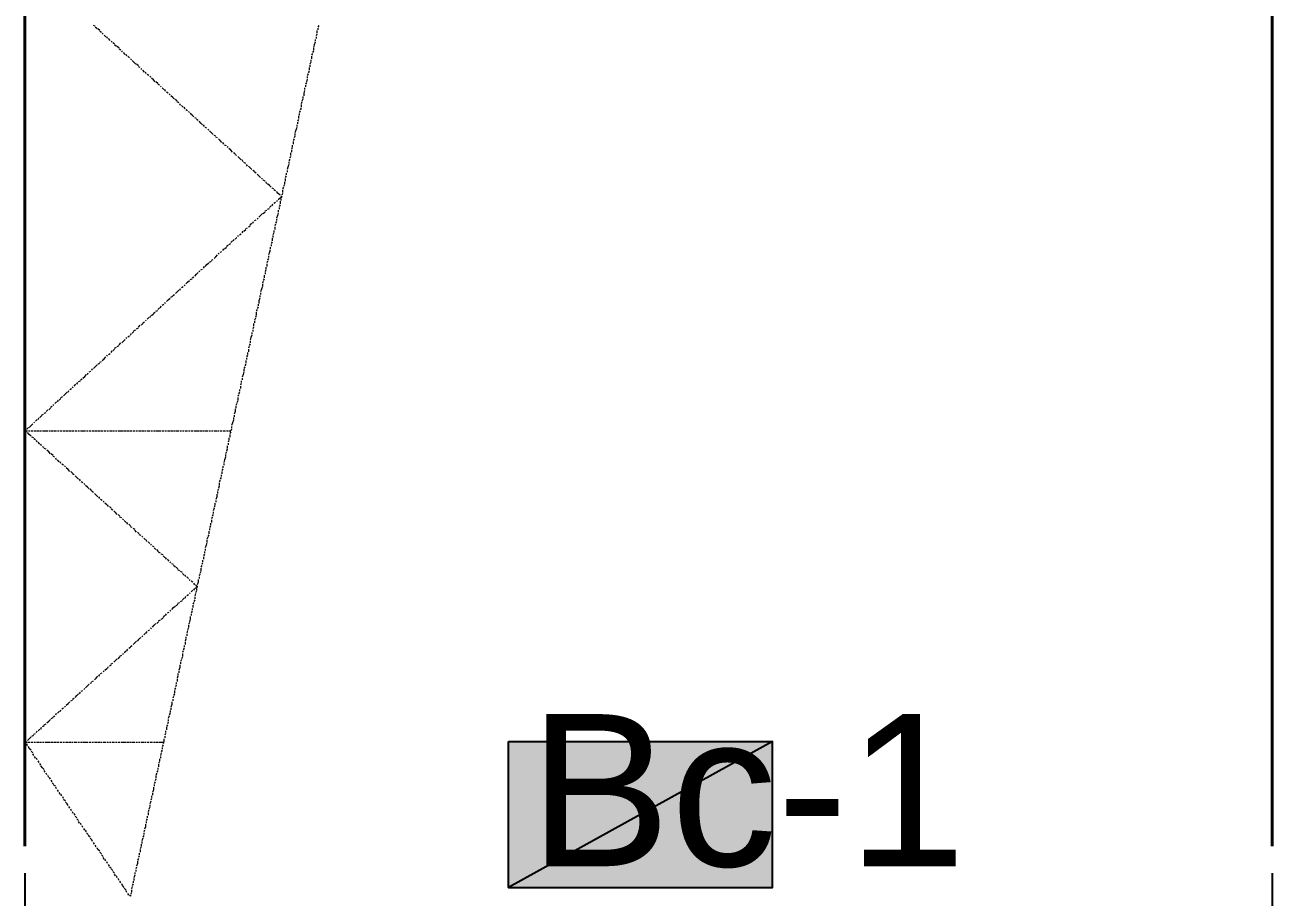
# Model space of a CAD drawing. Extents: x 8 to 21351, y 0 to 420.
# Drawn here: x 15902 to 15932.01, y 173.33 to 194.32 of the extents above; entities that cross this region are included whole.
import ezdxf

# ---------------------------------------------------------------- set-up
doc = ezdxf.new("R2010")
doc.units = 0
doc.styles.add('TEYPDFCAD_TEXT', font='arial.ttf')

msp = doc.modelspace()

# ---------------------------------------------------------------- hatches: boundary and pattern name
at = {"true_color": 0xffffff}
h = msp.add_hatch(color=0, dxfattribs=at)
h.paths.add_polyline_path([(15913.637, 177.08), (15919.987, 177.08), (15913.637, 173.567)])
h.paths.add_polyline_path([(15919.987, 177.08), (15913.637, 173.567), (15919.987, 173.567)])

# ---------------------------------------------------------------- linework, layer by layer
at = {"color": 7, "lineweight": 40}
for p, q in [((15901.995, 262.065), (15901.995, 174.561)), ((15932.01, 217.064), (15932.01, 174.561))]:
    msp.add_line(p, q, dxfattribs=at)
at = {"lineweight": 25}
for p, q in [((15901.995, 197.908), (15901.995, 177.906)), ((15932.01, 197.908), (15932.01, 177.906)), ((15901.995, 176.403), (15901.995, 175.408)), ((15932.01, 176.403), (15932.01, 175.408)), ((15901.995, 173.905), (15901.995, 160.507)), ((15932.01, 173.905), (15932.01, 160.507))]:
    msp.add_line(p, q, dxfattribs=at)
at = {"color": 7, "lineweight": 5}
for p, q in [((15901.995, 194.31), (15901.995, 194.268)), ((15901.995, 194.246), (15901.995, 194.183)), ((15903.689, 194.289), (15903.646, 194.31)), ((15903.731, 194.225), (15903.689, 194.268)), ((15903.795, 194.183), (15903.752, 194.225)), ((15909.065, 194.31), (15909.044, 194.268)), ((15909.044, 194.246), (15909.044, 194.204)), ((15901.995, 194.183), (15901.995, 194.119)), ((15901.995, 194.098), (15901.995, 194.056)), ((15901.995, 194.035), (15901.995, 193.993)), ((15901.995, 193.971), (15901.995, 193.908)), ((15903.837, 194.141), (15903.795, 194.162)), ((15903.879, 194.098), (15903.858, 194.119)), ((15903.943, 194.035), (15903.9, 194.077)), ((15903.985, 193.993), (15903.964, 194.035)), ((15904.049, 193.95), (15904.006, 193.993)), ((15904.091, 193.908), (15904.07, 193.929)), ((15908.98, 193.908), (15908.959, 193.844)), ((15908.98, 193.971), (15908.98, 193.929)), ((15909.023, 194.098), (15909.002, 194.056)), ((15909.002, 194.035), (15909.002, 193.993)), ((15909.023, 194.183), (15909.023, 194.119)), ((15901.995, 193.887), (15901.995, 193.844)), ((15901.995, 193.823), (15901.995, 193.781)), ((15901.995, 193.76), (15901.995, 193.696)), ((15901.995, 193.675), (15901.995, 193.633)), ((15901.995, 193.611), (15901.995, 193.569)), ((15904.154, 193.865), (15904.112, 193.887)), ((15904.197, 193.802), (15904.154, 193.844)), ((15904.26, 193.76), (15904.218, 193.802)), ((15904.303, 193.717), (15904.26, 193.738)), ((15904.345, 193.675), (15904.324, 193.696)), ((15904.408, 193.611), (15904.366, 193.654)), ((15904.451, 193.569), (15904.43, 193.611)), ((15908.917, 193.633), (15908.896, 193.59)), ((15908.938, 193.696), (15908.917, 193.654)), ((15908.959, 193.844), (15908.938, 193.781)), ((15908.938, 193.76), (15908.938, 193.717)), ((15901.995, 193.548), (15901.995, 193.484)), ((15901.995, 193.463), (15901.995, 193.421)), ((15901.995, 193.4), (15901.995, 193.357)), ((15901.995, 193.336), (15901.995, 193.273)), ((15904.514, 193.527), (15904.472, 193.569)), ((15904.557, 193.484), (15904.535, 193.506)), ((15904.62, 193.421), (15904.578, 193.463)), ((15904.662, 193.379), (15904.62, 193.421)), ((15904.726, 193.336), (15904.684, 193.379)), ((15904.768, 193.294), (15904.726, 193.315)), ((15908.832, 193.294), (15908.832, 193.231)), ((15908.875, 193.421), (15908.853, 193.379)), ((15908.853, 193.357), (15908.853, 193.315)), ((15908.875, 193.484), (15908.875, 193.442)), ((15908.896, 193.569), (15908.896, 193.506)), ((15901.995, 193.273), (15901.995, 193.209)), ((15901.995, 193.188), (15901.995, 193.146)), ((15901.995, 193.125), (15901.995, 193.082)), ((15901.995, 193.061), (15901.995, 192.998)), ((15904.811, 193.252), (15904.789, 193.273)), ((15904.874, 193.188), (15904.832, 193.231)), ((15904.916, 193.146), (15904.895, 193.188)), ((15904.98, 193.103), (15904.938, 193.125)), ((15905.022, 193.061), (15905.001, 193.082)), ((15905.086, 192.998), (15905.043, 193.04)), ((15905.128, 192.955), (15905.086, 192.998)), ((15908.79, 193.019), (15908.769, 192.955)), ((15908.811, 193.146), (15908.79, 193.103)), ((15908.79, 193.082), (15908.79, 193.04)), ((15908.832, 193.209), (15908.811, 193.167)), ((15901.995, 192.976), (15901.995, 192.934)), ((15901.995, 192.913), (15901.995, 192.871)), ((15901.995, 192.85), (15901.995, 192.786)), ((15901.995, 192.765), (15901.995, 192.722)), ((15901.995, 192.701), (15901.995, 192.659)), ((15905.192, 192.913), (15905.149, 192.955)), ((15905.234, 192.871), (15905.192, 192.892)), ((15905.276, 192.828), (15905.255, 192.85)), ((15905.34, 192.765), (15905.297, 192.807)), ((15905.382, 192.722), (15905.361, 192.765)), ((15905.446, 192.68), (15905.403, 192.701)), ((15908.726, 192.744), (15908.705, 192.68)), ((15908.726, 192.807), (15908.726, 192.765)), ((15908.769, 192.934), (15908.748, 192.892)), ((15908.748, 192.871), (15908.748, 192.828)), ((15901.995, 192.638), (15901.995, 192.574)), ((15901.995, 192.553), (15901.995, 192.511)), ((15901.995, 192.49), (15901.995, 192.447)), ((15901.995, 192.426), (15901.995, 192.363)), ((15905.488, 192.638), (15905.467, 192.659)), ((15905.551, 192.574), (15905.509, 192.617)), ((15905.594, 192.532), (15905.551, 192.574)), ((15905.657, 192.49), (15905.615, 192.532)), ((15905.7, 192.447), (15905.657, 192.468)), ((15905.742, 192.384), (15905.721, 192.426)), ((15908.663, 192.468), (15908.642, 192.426)), ((15908.642, 192.405), (15908.642, 192.341)), ((15908.684, 192.532), (15908.663, 192.49)), ((15908.684, 192.595), (15908.684, 192.553)), ((15908.705, 192.68), (15908.705, 192.617)), ((15901.995, 192.363), (15901.995, 192.299)), ((15901.995, 192.278), (15901.995, 192.236)), ((15901.995, 192.214), (15901.995, 192.172)), ((15901.995, 192.151), (15901.995, 192.088)), ((15905.805, 192.341), (15905.763, 192.384)), ((15905.848, 192.299), (15905.827, 192.341)), ((15905.911, 192.257), (15905.869, 192.278)), ((15905.954, 192.214), (15905.932, 192.236)), ((15906.017, 192.151), (15905.975, 192.193)), ((15906.059, 192.109), (15906.017, 192.151)), ((15908.578, 192.13), (15908.578, 192.066)), ((15908.621, 192.257), (15908.599, 192.214)), ((15908.599, 192.193), (15908.599, 192.151)), ((15908.642, 192.32), (15908.621, 192.278)), ((15901.995, 192.066), (15901.995, 192.024)), ((15901.995, 192.003), (15901.995, 191.96)), ((15901.995, 191.939), (15901.995, 191.876)), ((15901.995, 191.855), (15901.995, 191.812)), ((15906.123, 192.066), (15906.081, 192.088)), ((15906.165, 192.024), (15906.123, 192.045)), ((15906.229, 191.96), (15906.186, 192.003)), ((15906.271, 191.918), (15906.229, 191.96)), ((15906.313, 191.876), (15906.292, 191.918)), ((15906.377, 191.833), (15906.335, 191.855)), ((15906.419, 191.791), (15906.398, 191.812)), ((15908.536, 191.855), (15908.515, 191.791)), ((15908.536, 191.918), (15908.536, 191.876)), ((15908.578, 192.045), (15908.557, 192.003)), ((15908.557, 191.982), (15908.557, 191.939)), ((15901.995, 191.791), (15901.995, 191.749)), ((15901.995, 191.728), (15901.995, 191.664)), ((15901.995, 191.643), (15901.995, 191.601)), ((15901.995, 191.579), (15901.995, 191.537)), ((15901.995, 191.516), (15901.995, 191.452)), ((15906.483, 191.728), (15906.44, 191.77)), ((15906.525, 191.685), (15906.483, 191.728)), ((15906.589, 191.643), (15906.546, 191.664)), ((15906.631, 191.601), (15906.589, 191.622)), ((15906.694, 191.537), (15906.652, 191.579)), ((15906.737, 191.495), (15906.694, 191.537)), ((15906.779, 191.452), (15906.758, 191.495)), ((15908.472, 191.579), (15908.451, 191.537)), ((15908.451, 191.516), (15908.451, 191.452)), ((15908.494, 191.643), (15908.472, 191.601)), ((15908.515, 191.791), (15908.494, 191.728)), ((15908.494, 191.707), (15908.494, 191.664)), ((15901.995, 191.452), (15901.995, 191.389)), ((15901.995, 191.368), (15901.995, 191.326)), ((15901.995, 191.304), (15901.995, 191.262)), ((15901.995, 191.241), (15901.995, 191.177)), ((15906.843, 191.41), (15906.8, 191.431)), ((15906.885, 191.368), (15906.864, 191.389)), ((15906.948, 191.304), (15906.906, 191.347)), ((15906.991, 191.262), (15906.948, 191.304)), ((15907.054, 191.22), (15907.012, 191.241)), ((15907.097, 191.177), (15907.054, 191.198)), ((15908.388, 191.241), (15908.388, 191.177)), ((15908.43, 191.368), (15908.409, 191.326)), ((15908.409, 191.304), (15908.409, 191.262)), ((15908.43, 191.431), (15908.43, 191.389)), ((15901.995, 191.156), (15901.995, 191.114)), ((15901.995, 191.093), (15901.995, 191.05)), ((15901.995, 191.029), (15901.995, 190.966)), ((15901.995, 190.945), (15901.995, 190.902)), ((15907.16, 191.114), (15907.118, 191.156)), ((15907.202, 191.071), (15907.16, 191.114)), ((15907.245, 191.029), (15907.224, 191.071)), ((15907.308, 190.987), (15907.266, 191.008)), ((15907.351, 190.923), (15907.329, 190.966)), ((15907.414, 190.881), (15907.372, 190.923)), ((15908.324, 190.902), (15908.303, 190.839)), ((15908.345, 190.966), (15908.324, 190.902)), ((15908.367, 191.093), (15908.345, 191.05)), ((15908.345, 191.029), (15908.345, 190.987)), ((15908.388, 191.156), (15908.367, 191.114)), ((15901.995, 190.881), (15901.995, 190.839)), ((15901.995, 190.817), (15901.995, 190.754)), ((15901.995, 190.733), (15901.995, 190.69)), ((15901.995, 190.669), (15901.995, 190.627)), ((15901.995, 190.606), (15901.995, 190.542)), ((15907.456, 190.839), (15907.414, 190.881)), ((15907.52, 190.796), (15907.478, 190.817)), ((15907.562, 190.754), (15907.52, 190.775)), ((15907.626, 190.69), (15907.583, 190.733)), ((15907.668, 190.648), (15907.626, 190.69)), ((15907.71, 190.606), (15907.689, 190.627)), ((15908.282, 190.69), (15908.261, 190.648)), ((15908.261, 190.627), (15908.261, 190.564)), ((15908.282, 190.754), (15908.282, 190.712)), ((15908.303, 190.817), (15908.303, 190.775)), ((15901.995, 190.542), (15901.995, 190.479)), ((15901.995, 190.458), (15901.995, 190.415)), ((15901.995, 190.394), (15901.995, 190.352)), ((15901.995, 190.331), (15901.995, 190.267)), ((15907.774, 190.564), (15907.732, 190.585)), ((15907.816, 190.5), (15907.795, 190.542)), ((15907.88, 190.458), (15907.837, 190.5)), ((15907.922, 190.415), (15907.88, 190.458)), ((15907.986, 190.373), (15907.943, 190.394)), ((15908.028, 190.331), (15907.986, 190.352)), ((15908.091, 190.267), (15908.049, 190.31)), ((15908.218, 190.415), (15908.197, 190.373)), ((15908.197, 190.352), (15908.197, 190.288)), ((15908.24, 190.479), (15908.218, 190.436)), ((15908.24, 190.542), (15908.24, 190.5)), ((15901.995, 190.246), (15901.995, 190.204)), ((15901.995, 190.183), (15901.995, 190.14)), ((15901.995, 190.119), (15901.995, 190.055)), ((15901.995, 190.034), (15901.995, 189.992)), ((15907.943, 189.971), (15907.964, 190.013)), ((15907.986, 190.034), (15908.028, 190.055)), ((15908.049, 190.077), (15908.07, 190.098)), ((15908.134, 190.225), (15908.091, 190.267)), ((15908.091, 190.119), (15908.134, 190.161)), ((15908.134, 189.992), (15908.113, 189.95)), ((15908.134, 190.161), (15908.176, 190.183)), ((15908.134, 190.077), (15908.134, 190.013)), ((15908.176, 190.204), (15908.155, 190.161)), ((15908.176, 190.183), (15908.155, 190.204)), ((15908.155, 190.14), (15908.155, 190.098)), ((15908.197, 190.267), (15908.176, 190.225)), ((15901.995, 189.971), (15901.995, 189.929)), ((15901.995, 189.907), (15901.995, 189.844)), ((15901.995, 189.823), (15901.995, 189.78)), ((15901.995, 189.759), (15901.995, 189.717)), ((15901.995, 189.696), (15901.995, 189.632)), ((15907.626, 189.696), (15907.668, 189.738)), ((15907.668, 189.738), (15907.71, 189.78)), ((15907.732, 189.78), (15907.774, 189.823)), ((15907.774, 189.844), (15907.816, 189.865)), ((15907.837, 189.886), (15907.88, 189.907)), ((15907.88, 189.929), (15907.922, 189.971)), ((15908.07, 189.738), (15908.049, 189.674)), ((15908.091, 189.802), (15908.07, 189.738)), ((15908.091, 189.865), (15908.091, 189.823)), ((15908.113, 189.929), (15908.113, 189.886)), ((15901.995, 189.632), (15901.995, 189.569)), ((15901.995, 189.548), (15901.995, 189.505)), ((15901.995, 189.484), (15901.995, 189.442)), ((15901.995, 189.421), (15901.995, 189.357)), ((15907.266, 189.357), (15907.308, 189.399)), ((15907.308, 189.421), (15907.351, 189.442)), ((15907.372, 189.463), (15907.414, 189.484)), ((15907.414, 189.505), (15907.456, 189.548)), ((15907.478, 189.548), (15907.499, 189.59)), ((15907.52, 189.611), (15907.562, 189.632)), ((15907.583, 189.653), (15907.605, 189.674)), ((15908.028, 189.526), (15908.007, 189.484)), ((15908.007, 189.463), (15908.007, 189.399)), ((15908.049, 189.59), (15908.028, 189.548)), ((15908.049, 189.653), (15908.049, 189.611)), ((15901.995, 189.336), (15901.995, 189.293)), ((15901.995, 189.272), (15901.995, 189.23)), ((15901.995, 189.209), (15901.995, 189.145)), ((15901.995, 189.124), (15901.995, 189.082)), ((15906.948, 189.082), (15906.991, 189.124)), ((15907.012, 189.124), (15907.033, 189.167)), ((15907.054, 189.167), (15907.097, 189.209)), ((15907.118, 189.23), (15907.139, 189.251)), ((15907.16, 189.272), (15907.202, 189.293)), ((15907.224, 189.315), (15907.245, 189.357)), ((15907.943, 189.103), (15907.922, 189.061)), ((15907.943, 189.188), (15907.943, 189.124)), ((15907.986, 189.315), (15907.964, 189.272)), ((15907.964, 189.251), (15907.964, 189.209)), ((15907.986, 189.378), (15907.986, 189.336)), ((15901.995, 189.061), (15901.995, 189.018)), ((15901.995, 188.997), (15901.995, 188.934)), ((15901.995, 188.912), (15901.995, 188.87)), ((15901.995, 188.849), (15901.995, 188.807)), ((15906.652, 188.807), (15906.673, 188.828)), ((15906.694, 188.849), (15906.737, 188.87)), ((15906.758, 188.891), (15906.779, 188.934)), ((15906.8, 188.934), (15906.843, 188.976)), ((15906.843, 188.997), (15906.885, 189.018)), ((15906.906, 189.04), (15906.948, 189.061)), ((15907.88, 188.849), (15907.859, 188.786)), ((15907.901, 188.912), (15907.88, 188.849)), ((15907.901, 188.976), (15907.901, 188.934)), ((15907.922, 189.04), (15907.922, 188.997)), ((15901.995, 188.786), (15901.995, 188.722)), ((15901.995, 188.722), (15901.995, 188.659)), ((15901.995, 188.637), (15901.995, 188.595)), ((15901.995, 188.574), (15901.995, 188.531)), ((15901.995, 188.51), (15901.995, 188.447)), ((15906.292, 188.468), (15906.313, 188.51)), ((15906.335, 188.51), (15906.377, 188.553)), ((15906.377, 188.553), (15906.419, 188.595)), ((15906.44, 188.616), (15906.483, 188.637)), ((15906.483, 188.659), (15906.525, 188.68)), ((15906.546, 188.701), (15906.589, 188.743)), ((15906.589, 188.743), (15906.631, 188.786)), ((15907.837, 188.637), (15907.816, 188.595)), ((15907.816, 188.574), (15907.816, 188.51)), ((15907.859, 188.701), (15907.837, 188.659)), ((15907.859, 188.764), (15907.859, 188.722)), ((15901.995, 188.426), (15901.995, 188.383)), ((15901.995, 188.362), (15901.995, 188.32)), ((15901.995, 188.299), (15901.995, 188.235)), ((15901.995, 188.214), (15901.995, 188.172)), ((15905.975, 188.193), (15906.017, 188.214)), ((15906.017, 188.235), (15906.059, 188.256)), ((15906.081, 188.277), (15906.123, 188.32)), ((15906.123, 188.32), (15906.165, 188.362)), ((15906.186, 188.383), (15906.208, 188.405)), ((15906.229, 188.426), (15906.271, 188.447)), ((15907.753, 188.214), (15907.732, 188.172)), ((15907.753, 188.299), (15907.753, 188.235)), ((15907.795, 188.426), (15907.774, 188.383)), ((15907.774, 188.362), (15907.774, 188.32)), ((15907.795, 188.489), (15907.795, 188.447)), ((15901.995, 188.15), (15901.995, 188.108)), ((15901.995, 188.087), (15901.995, 188.024)), ((15901.995, 188.002), (15901.995, 187.96)), ((15901.995, 187.939), (15901.995, 187.897)), ((15905.615, 187.854), (15905.657, 187.897)), ((15905.657, 187.897), (15905.7, 187.939)), ((15905.721, 187.939), (15905.742, 187.981)), ((15905.763, 188.002), (15905.805, 188.024)), ((15905.827, 188.045), (15905.848, 188.066)), ((15905.869, 188.087), (15905.911, 188.129)), ((15905.911, 188.129), (15905.954, 188.172)), ((15907.689, 187.96), (15907.668, 187.897)), ((15907.71, 188.024), (15907.689, 187.96)), ((15907.732, 188.15), (15907.71, 188.108)), ((15907.71, 188.087), (15907.71, 188.045)), ((15901.995, 187.875), (15901.995, 187.812)), ((15901.995, 187.812), (15901.995, 187.748)), ((15901.995, 187.727), (15901.995, 187.685)), ((15901.995, 187.664), (15901.995, 187.621)), ((15901.995, 187.6), (15901.995, 187.537)), ((15905.297, 187.579), (15905.34, 187.6)), ((15905.361, 187.621), (15905.382, 187.643)), ((15905.403, 187.664), (15905.446, 187.706)), ((15905.446, 187.706), (15905.488, 187.748)), ((15905.509, 187.769), (15905.551, 187.791)), ((15905.551, 187.812), (15905.594, 187.833)), ((15907.605, 187.6), (15907.605, 187.558)), ((15907.647, 187.748), (15907.626, 187.685)), ((15907.626, 187.685), (15907.626, 187.621)), ((15907.647, 187.812), (15907.647, 187.769)), ((15907.668, 187.875), (15907.668, 187.833)), ((15901.995, 187.516), (15901.995, 187.473)), ((15901.995, 187.452), (15901.995, 187.41)), ((15901.995, 187.388), (15901.995, 187.325)), ((15901.995, 187.304), (15901.995, 187.262)), ((15905.001, 187.283), (15905.022, 187.325)), ((15905.043, 187.325), (15905.086, 187.367)), ((15905.086, 187.388), (15905.128, 187.41)), ((15905.149, 187.431), (15905.192, 187.452)), ((15905.192, 187.473), (15905.234, 187.516)), ((15905.255, 187.516), (15905.276, 187.558)), ((15907.562, 187.325), (15907.541, 187.283)), ((15907.583, 187.473), (15907.562, 187.431)), ((15907.562, 187.41), (15907.562, 187.346)), ((15907.605, 187.537), (15907.583, 187.494)), ((15901.995, 187.24), (15901.995, 187.198)), ((15901.995, 187.177), (15901.995, 187.113)), ((15901.995, 187.092), (15901.995, 187.05)), ((15901.995, 187.029), (15901.995, 186.986)), ((15904.684, 187.007), (15904.726, 187.029)), ((15904.726, 187.05), (15904.768, 187.092)), ((15904.789, 187.092), (15904.832, 187.135)), ((15904.832, 187.156), (15904.874, 187.177)), ((15904.895, 187.198), (15904.916, 187.219)), ((15904.938, 187.24), (15904.98, 187.283)), ((15907.499, 187.05), (15907.478, 187.007)), ((15907.499, 187.135), (15907.499, 187.071)), ((15907.541, 187.262), (15907.52, 187.219)), ((15907.52, 187.198), (15907.52, 187.156)), ((15901.995, 186.965), (15901.995, 186.902)), ((15901.995, 186.902), (15901.995, 186.838)), ((15901.995, 186.817), (15901.995, 186.775)), ((15901.995, 186.754), (15901.995, 186.711)), ((15901.995, 186.69), (15901.995, 186.626)), ((15904.324, 186.669), (15904.366, 186.711)), ((15904.366, 186.711), (15904.408, 186.754)), ((15904.43, 186.775), (15904.451, 186.796)), ((15904.472, 186.817), (15904.514, 186.838)), ((15904.535, 186.859), (15904.557, 186.902)), ((15904.578, 186.902), (15904.62, 186.944)), ((15904.62, 186.965), (15904.662, 186.986)), ((15907.435, 186.796), (15907.414, 186.732)), ((15907.414, 186.711), (15907.414, 186.669)), ((15907.456, 186.859), (15907.435, 186.796)), ((15907.456, 186.923), (15907.456, 186.881)), ((15907.478, 186.986), (15907.478, 186.944)), ((15901.995, 186.605), (15901.995, 186.563)), ((15901.995, 186.542), (15901.995, 186.5)), ((15901.995, 186.478), (15901.995, 186.415)), ((15901.995, 186.394), (15901.995, 186.351)), ((15904.006, 186.394), (15904.049, 186.415)), ((15904.07, 186.436), (15904.091, 186.478)), ((15904.112, 186.478), (15904.154, 186.521)), ((15904.154, 186.542), (15904.197, 186.563)), ((15904.218, 186.584), (15904.26, 186.605)), ((15904.26, 186.626), (15904.303, 186.669)), ((15907.351, 186.436), (15907.351, 186.394)), ((15907.393, 186.584), (15907.372, 186.542)), ((15907.372, 186.521), (15907.372, 186.457)), ((15907.414, 186.648), (15907.393, 186.605)), ((15901.995, 186.33), (15901.995, 186.288)), ((15901.995, 186.267), (15901.995, 186.203)), ((15901.995, 186.182), (15901.995, 186.14)), ((15901.995, 186.119), (15901.995, 186.076)), ((15903.646, 186.055), (15903.689, 186.097)), ((15903.689, 186.097), (15903.731, 186.14)), ((15903.752, 186.161), (15903.795, 186.182)), ((15903.795, 186.203), (15903.837, 186.224)), ((15903.858, 186.245), (15903.9, 186.288)), ((15903.9, 186.288), (15903.943, 186.33)), ((15903.964, 186.351), (15903.985, 186.373)), ((15907.287, 186.097), (15907.266, 186.055)), ((15907.308, 186.161), (15907.287, 186.119)), ((15907.308, 186.245), (15907.308, 186.182)), ((15907.351, 186.373), (15907.329, 186.33)), ((15907.329, 186.309), (15907.329, 186.267)), ((15901.995, 186.055), (15901.995, 185.992)), ((15901.995, 185.992), (15901.995, 185.928)), ((15901.995, 185.907), (15901.995, 185.864)), ((15901.995, 185.843), (15901.995, 185.801)), ((15903.329, 185.78), (15903.371, 185.801)), ((15903.392, 185.822), (15903.435, 185.864)), ((15903.435, 185.864), (15903.477, 185.907)), ((15903.498, 185.907), (15903.519, 185.949)), ((15903.541, 185.97), (15903.583, 185.992)), ((15903.604, 186.013), (15903.625, 186.055)), ((15907.245, 185.907), (15907.224, 185.843)), ((15907.224, 185.822), (15907.224, 185.78)), ((15907.266, 185.97), (15907.245, 185.907)), ((15907.266, 186.034), (15907.266, 185.992)), ((15901.995, 185.78), (15901.995, 185.716)), ((15901.995, 185.695), (15901.995, 185.653)), ((15901.995, 185.632), (15901.995, 185.589)), ((15901.995, 185.568), (15901.995, 185.505)), ((15903.033, 185.483), (15903.054, 185.526)), ((15903.075, 185.547), (15903.117, 185.568)), ((15903.138, 185.589), (15903.16, 185.611)), ((15903.181, 185.632), (15903.223, 185.674)), ((15903.244, 185.674), (15903.265, 185.716)), ((15903.287, 185.738), (15903.329, 185.759)), ((15907.16, 185.547), (15907.16, 185.505)), ((15907.202, 185.695), (15907.181, 185.653)), ((15907.181, 185.632), (15907.181, 185.568)), ((15907.202, 185.759), (15907.202, 185.716)), ((15901.995, 185.483), (15901.995, 185.441)), ((15901.995, 185.42), (15901.995, 185.378)), ((15901.995, 185.357), (15901.995, 185.293)), ((15901.995, 185.272), (15901.995, 185.23)), ((15901.995, 185.208), (15901.995, 185.166)), ((15902.715, 185.208), (15902.757, 185.251)), ((15902.779, 185.251), (15902.8, 185.293)), ((15902.821, 185.293), (15902.863, 185.335)), ((15902.863, 185.357), (15902.906, 185.378)), ((15902.927, 185.399), (15902.969, 185.441)), ((15902.969, 185.441), (15903.011, 185.483)), ((15907.097, 185.208), (15907.075, 185.166)), ((15907.118, 185.272), (15907.097, 185.23)), ((15907.139, 185.42), (15907.118, 185.378)), ((15907.118, 185.357), (15907.118, 185.293)), ((15907.16, 185.483), (15907.139, 185.441)), ((15901.995, 185.145), (15901.995, 185.081)), ((15901.995, 185.081), (15901.995, 185.018)), ((15901.995, 184.997), (15901.995, 184.954)), ((15901.995, 184.933), (15901.995, 184.891)), ((15902.355, 184.87), (15902.398, 184.912)), ((15902.398, 184.933), (15902.44, 184.954)), ((15902.461, 184.976), (15902.503, 184.997)), ((15902.503, 185.018), (15902.546, 185.06)), ((15902.567, 185.06), (15902.609, 185.102)), ((15902.609, 185.124), (15902.652, 185.145)), ((15902.673, 185.166), (15902.694, 185.187)), ((15907.054, 185.018), (15907.033, 184.954)), ((15907.033, 184.933), (15907.033, 184.891)), ((15907.054, 185.081), (15907.054, 185.018)), ((15907.075, 185.145), (15907.075, 185.102)), ((15901.995, 184.87), (15901.995, 184.806)), ((15901.995, 184.785), (15901.995, 184.743)), ((15901.995, 184.721), (15901.995, 184.679)), ((15901.995, 184.658), (15901.995, 184.595)), ((15902.038, 184.595), (15902.08, 184.637)), ((15902.101, 184.637), (15902.144, 184.679)), ((15902.144, 184.679), (15902.186, 184.721)), ((15902.207, 184.743), (15902.228, 184.764)), ((15902.249, 184.785), (15902.292, 184.827)), ((15902.313, 184.827), (15902.334, 184.87)), ((15906.97, 184.595), (15906.948, 184.552)), ((15906.991, 184.743), (15906.97, 184.679)), ((15906.97, 184.658), (15906.97, 184.616)), ((15907.012, 184.806), (15906.991, 184.743)), ((15907.012, 184.87), (15907.012, 184.827)), ((15901.995, 184.552), (15902.038, 184.573)), ((15901.995, 184.573), (15901.995, 184.531)), ((15901.995, 184.552), (15902.059, 184.552)), ((15902.038, 184.531), (15901.995, 184.552)), ((15901.995, 184.51), (15901.995, 184.468)), ((15901.995, 184.446), (15901.995, 184.383)), ((15901.995, 184.362), (15901.995, 184.319)), ((15901.995, 184.298), (15901.995, 184.256)), ((15902.101, 184.468), (15902.059, 184.51)), ((15902.08, 184.552), (15902.122, 184.552)), ((15902.144, 184.425), (15902.101, 184.468)), ((15902.144, 184.552), (15902.186, 184.552)), ((15902.207, 184.383), (15902.165, 184.404)), ((15902.207, 184.552), (15902.271, 184.552)), ((15902.249, 184.34), (15902.207, 184.362)), ((15902.292, 184.277), (15902.271, 184.319)), ((15902.292, 184.552), (15902.334, 184.552)), ((15902.355, 184.552), (15902.398, 184.552)), ((15902.419, 184.552), (15902.482, 184.552)), ((15902.482, 184.552), (15902.546, 184.552)), ((15902.567, 184.552), (15902.609, 184.552)), ((15902.63, 184.552), (15902.673, 184.552)), ((15902.694, 184.552), (15902.757, 184.552)), ((15902.779, 184.552), (15902.821, 184.552)), ((15902.842, 184.552), (15902.884, 184.552)), ((15902.906, 184.552), (15902.969, 184.552)), ((15902.99, 184.552), (15903.033, 184.552)), ((15903.054, 184.552), (15903.096, 184.552)), ((15903.117, 184.552), (15903.181, 184.552)), ((15903.202, 184.552), (15903.244, 184.552)), ((15903.265, 184.552), (15903.308, 184.552)), ((15903.329, 184.552), (15903.392, 184.552)), ((15903.392, 184.552), (15903.456, 184.552)), ((15903.477, 184.552), (15903.519, 184.552)), ((15903.541, 184.552), (15903.583, 184.552)), ((15903.604, 184.552), (15903.668, 184.552)), ((15903.689, 184.552), (15903.731, 184.552)), ((15903.752, 184.552), (15903.795, 184.552)), ((15903.816, 184.552), (15903.879, 184.552)), ((15903.9, 184.552), (15903.943, 184.552)), ((15903.964, 184.552), (15904.006, 184.552)), ((15904.027, 184.552), (15904.091, 184.552)), ((15904.112, 184.552), (15904.154, 184.552)), ((15904.176, 184.552), (15904.218, 184.552)), ((15904.239, 184.552), (15904.303, 184.552)), ((15904.303, 184.552), (15904.366, 184.552)), ((15904.387, 184.552), (15904.43, 184.552)), ((15904.451, 184.552), (15904.493, 184.552)), ((15904.514, 184.552), (15904.578, 184.552)), ((15904.599, 184.552), (15904.641, 184.552)), ((15904.662, 184.552), (15904.705, 184.552)), ((15904.726, 184.552), (15904.789, 184.552)), ((15904.811, 184.552), (15904.853, 184.552)), ((15904.874, 184.552), (15904.916, 184.552)), ((15904.938, 184.552), (15905.001, 184.552)), ((15905.022, 184.552), (15905.065, 184.552)), ((15905.086, 184.552), (15905.128, 184.552)), ((15905.149, 184.552), (15905.213, 184.552)), ((15905.213, 184.552), (15905.276, 184.552)), ((15905.297, 184.552), (15905.34, 184.552)), ((15905.361, 184.552), (15905.403, 184.552)), ((15905.424, 184.552), (15905.488, 184.552)), ((15905.509, 184.552), (15905.551, 184.552)), ((15905.573, 184.552), (15905.615, 184.552)), ((15905.636, 184.552), (15905.7, 184.552)), ((15905.721, 184.552), (15905.763, 184.552)), ((15905.784, 184.552), (15905.827, 184.552)), ((15905.848, 184.552), (15905.911, 184.552)), ((15905.932, 184.552), (15905.975, 184.552)), ((15905.996, 184.552), (15906.038, 184.552)), ((15906.059, 184.552), (15906.123, 184.552)), ((15906.123, 184.552), (15906.186, 184.552)), ((15906.208, 184.552), (15906.25, 184.552)), ((15906.271, 184.552), (15906.313, 184.552)), ((15906.335, 184.552), (15906.398, 184.552)), ((15906.419, 184.552), (15906.462, 184.552)), ((15906.483, 184.552), (15906.525, 184.552)), ((15906.546, 184.552), (15906.61, 184.552)), ((15906.631, 184.552), (15906.673, 184.552)), ((15906.694, 184.552), (15906.737, 184.552)), ((15906.758, 184.552), (15906.821, 184.552)), ((15906.843, 184.552), (15906.885, 184.552)), ((15906.906, 184.319), (15906.885, 184.277)), ((15906.906, 184.552), (15906.948, 184.552)), ((15906.906, 184.383), (15906.906, 184.34)), ((15906.948, 184.531), (15906.927, 184.489)), ((15906.927, 184.468), (15906.927, 184.404)), ((15901.995, 184.235), (15901.995, 184.171)), ((15901.995, 184.171), (15901.995, 184.108)), ((15901.995, 184.087), (15901.995, 184.044)), ((15901.995, 184.023), (15901.995, 183.981)), ((15902.355, 184.235), (15902.313, 184.277)), ((15902.398, 184.192), (15902.376, 184.235)), ((15902.461, 184.15), (15902.419, 184.171)), ((15902.503, 184.108), (15902.461, 184.129)), ((15902.567, 184.044), (15902.525, 184.087)), ((15902.609, 184.002), (15902.567, 184.044)), ((15902.673, 183.959), (15902.63, 184.002)), ((15906.843, 184.044), (15906.821, 184.002)), ((15906.864, 184.108), (15906.843, 184.065)), ((15906.864, 184.192), (15906.864, 184.129)), ((15906.885, 184.256), (15906.885, 184.214)), ((15901.995, 183.959), (15901.995, 183.896)), ((15901.995, 183.875), (15901.995, 183.833)), ((15901.995, 183.811), (15901.995, 183.769)), ((15901.995, 183.748), (15901.995, 183.684)), ((15902.715, 183.917), (15902.673, 183.938)), ((15902.757, 183.854), (15902.736, 183.896)), ((15902.821, 183.811), (15902.779, 183.854)), ((15902.863, 183.769), (15902.842, 183.811)), ((15902.927, 183.727), (15902.884, 183.748)), ((15902.969, 183.684), (15902.948, 183.706)), ((15906.758, 183.706), (15906.758, 183.663)), ((15906.8, 183.854), (15906.779, 183.79)), ((15906.779, 183.769), (15906.779, 183.727)), ((15906.821, 183.917), (15906.8, 183.854)), ((15906.821, 183.981), (15906.821, 183.938)), ((15901.995, 183.663), (15901.995, 183.621)), ((15901.995, 183.6), (15901.995, 183.557)), ((15901.995, 183.536), (15901.995, 183.473)), ((15901.995, 183.452), (15901.995, 183.409)), ((15901.995, 183.388), (15901.995, 183.346)), ((15903.033, 183.621), (15902.99, 183.663)), ((15903.075, 183.578), (15903.033, 183.621)), ((15903.138, 183.536), (15903.096, 183.578)), ((15903.181, 183.494), (15903.138, 183.515)), ((15903.244, 183.43), (15903.202, 183.473)), ((15903.287, 183.388), (15903.244, 183.43)), ((15903.329, 183.346), (15903.308, 183.388)), ((15906.716, 183.43), (15906.694, 183.388)), ((15906.716, 183.494), (15906.716, 183.452)), ((15906.758, 183.642), (15906.737, 183.6)), ((15906.737, 183.578), (15906.737, 183.515)), ((15901.995, 183.325), (15901.995, 183.261)), ((15901.995, 183.261), (15901.995, 183.197)), ((15901.995, 183.176), (15901.995, 183.134)), ((15901.995, 183.113), (15901.995, 183.071)), ((15903.392, 183.303), (15903.35, 183.325)), ((15903.435, 183.261), (15903.414, 183.282)), ((15903.498, 183.197), (15903.456, 183.24)), ((15903.541, 183.155), (15903.498, 183.197)), ((15903.604, 183.113), (15903.562, 183.155)), ((15903.646, 183.071), (15903.604, 183.092)), ((15906.652, 183.155), (15906.631, 183.113)), ((15906.631, 183.092), (15906.631, 183.049)), ((15906.673, 183.219), (15906.652, 183.176)), ((15906.694, 183.367), (15906.673, 183.325)), ((15906.673, 183.303), (15906.673, 183.24)), ((15901.995, 183.049), (15901.995, 182.986)), ((15901.995, 182.965), (15901.995, 182.922)), ((15901.995, 182.901), (15901.995, 182.859)), ((15901.995, 182.838), (15901.995, 182.774)), ((15903.71, 183.007), (15903.668, 183.049)), ((15903.752, 182.965), (15903.71, 183.007)), ((15903.795, 182.922), (15903.773, 182.965)), ((15903.858, 182.88), (15903.816, 182.901)), ((15903.9, 182.838), (15903.879, 182.859)), ((15903.964, 182.774), (15903.922, 182.816)), ((15906.567, 182.816), (15906.567, 182.774)), ((15906.61, 182.965), (15906.589, 182.901)), ((15906.589, 182.88), (15906.589, 182.838)), ((15906.61, 183.028), (15906.61, 182.965)), ((15901.995, 182.753), (15901.995, 182.711)), ((15901.995, 182.69), (15901.995, 182.647)), ((15901.995, 182.626), (15901.995, 182.562)), ((15901.995, 182.541), (15901.995, 182.499)), ((15904.006, 182.732), (15903.985, 182.774)), ((15904.07, 182.69), (15904.027, 182.732)), ((15904.112, 182.647), (15904.07, 182.668)), ((15904.176, 182.584), (15904.133, 182.626)), ((15904.218, 182.541), (15904.176, 182.584)), ((15904.281, 182.499), (15904.239, 182.541)), ((15906.525, 182.541), (15906.504, 182.499)), ((15906.546, 182.69), (15906.525, 182.626)), ((15906.525, 182.605), (15906.525, 182.562)), ((15906.567, 182.753), (15906.546, 182.711)), ((15901.995, 182.478), (15901.995, 182.435)), ((15901.995, 182.414), (15901.995, 182.372)), ((15901.995, 182.351), (15901.995, 182.287)), ((15901.995, 182.266), (15901.995, 182.224)), ((15901.995, 182.203), (15901.995, 182.16)), ((15904.324, 182.457), (15904.281, 182.478)), ((15904.366, 182.414), (15904.345, 182.435)), ((15904.43, 182.351), (15904.387, 182.393)), ((15904.472, 182.309), (15904.451, 182.351)), ((15904.535, 182.266), (15904.493, 182.309)), ((15904.578, 182.224), (15904.535, 182.245)), ((15904.641, 182.181), (15904.599, 182.203)), ((15906.462, 182.266), (15906.44, 182.224)), ((15906.44, 182.203), (15906.44, 182.16)), ((15906.462, 182.33), (15906.462, 182.287)), ((15906.504, 182.478), (15906.483, 182.435)), ((15906.483, 182.414), (15906.483, 182.351)), ((15901.995, 182.139), (15901.995, 182.076)), ((15901.995, 182.054), (15901.995, 182.012)), ((15901.995, 181.991), (15901.995, 181.949)), ((15901.995, 181.928), (15901.995, 181.864)), ((15904.684, 182.118), (15904.641, 182.16)), ((15904.747, 182.076), (15904.705, 182.118)), ((15904.789, 182.033), (15904.747, 182.054)), ((15904.832, 181.991), (15904.811, 182.012)), ((15904.895, 181.928), (15904.853, 181.97)), ((15904.938, 181.885), (15904.916, 181.928)), ((15906.398, 181.991), (15906.377, 181.949)), ((15906.377, 181.928), (15906.377, 181.885)), ((15906.419, 182.054), (15906.398, 182.012)), ((15906.419, 182.139), (15906.419, 182.076)), ((15901.995, 181.843), (15901.995, 181.8)), ((15901.995, 181.779), (15901.995, 181.737)), ((15901.995, 181.716), (15901.995, 181.652)), ((15901.995, 181.631), (15901.995, 181.589)), ((15905.001, 181.843), (15904.959, 181.885)), ((15905.043, 181.8), (15905.022, 181.822)), ((15905.107, 181.758), (15905.065, 181.779)), ((15905.149, 181.695), (15905.107, 181.737)), ((15905.213, 181.652), (15905.17, 181.695)), ((15905.255, 181.61), (15905.213, 181.631)), ((15905.319, 181.568), (15905.276, 181.589)), ((15906.313, 181.589), (15906.292, 181.547)), ((15906.313, 181.652), (15906.313, 181.61)), ((15906.356, 181.8), (15906.335, 181.737)), ((15906.335, 181.716), (15906.335, 181.673)), ((15906.377, 181.864), (15906.356, 181.8)), ((15901.995, 181.568), (15901.995, 181.525)), ((15901.995, 181.504), (15901.995, 181.462)), ((15901.995, 181.441), (15901.995, 181.377)), ((15901.995, 181.356), (15901.995, 181.314)), ((15901.995, 181.292), (15901.995, 181.25)), ((15905.361, 181.504), (15905.319, 181.547)), ((15905.403, 181.462), (15905.382, 181.504)), ((15905.467, 181.419), (15905.424, 181.462)), ((15905.509, 181.377), (15905.488, 181.398)), ((15905.573, 181.335), (15905.53, 181.356)), ((15905.615, 181.271), (15905.573, 181.314)), ((15906.25, 181.314), (15906.229, 181.271)), ((15906.271, 181.377), (15906.25, 181.335)), ((15906.271, 181.441), (15906.271, 181.398)), ((15906.292, 181.525), (15906.292, 181.462)), ((15901.995, 181.229), (15901.995, 181.166)), ((15901.995, 181.144), (15901.995, 181.102)), ((15901.995, 181.081), (15901.995, 181.038)), ((15901.995, 181.017), (15901.995, 180.954)), ((15905.678, 181.229), (15905.636, 181.271)), ((15905.721, 181.187), (15905.678, 181.208)), ((15905.784, 181.144), (15905.742, 181.166)), ((15905.827, 181.081), (15905.784, 181.123)), ((15905.869, 181.038), (15905.848, 181.081)), ((15905.932, 180.996), (15905.89, 181.038)), ((15906.208, 181.102), (15906.186, 181.06)), ((15906.186, 181.038), (15906.186, 180.996)), ((15906.229, 181.166), (15906.208, 181.123)), ((15906.229, 181.25), (15906.229, 181.187)), ((15901.995, 180.933), (15901.995, 180.89)), ((15901.995, 180.869), (15901.995, 180.827)), ((15901.995, 180.806), (15901.995, 180.742)), ((15901.995, 180.721), (15901.995, 180.679)), ((15905.975, 180.954), (15905.954, 180.975)), ((15906.038, 180.911), (15905.996, 180.933)), ((15905.996, 180.679), (15906.038, 180.721)), ((15906.081, 180.848), (15906.059, 180.89)), ((15906.059, 180.721), (15906.081, 180.763)), ((15906.144, 180.806), (15906.102, 180.848)), ((15906.102, 180.763), (15906.144, 180.806)), ((15906.123, 180.7), (15906.102, 180.657)), ((15906.123, 180.763), (15906.123, 180.721)), ((15906.165, 180.911), (15906.144, 180.848)), ((15906.144, 180.827), (15906.144, 180.785)), ((15906.165, 180.975), (15906.165, 180.911)), ((15901.995, 180.657), (15901.995, 180.615)), ((15901.995, 180.594), (15901.995, 180.552)), ((15901.995, 180.53), (15901.995, 180.467)), ((15901.995, 180.446), (15901.995, 180.404)), ((15905.678, 180.404), (15905.721, 180.425)), ((15905.742, 180.446), (15905.784, 180.467)), ((15905.784, 180.488), (15905.827, 180.53)), ((15905.848, 180.53), (15905.869, 180.573)), ((15905.89, 180.594), (15905.932, 180.615)), ((15905.954, 180.636), (15905.975, 180.657)), ((15906.059, 180.425), (15906.038, 180.382)), ((15906.081, 180.488), (15906.059, 180.446)), ((15906.102, 180.636), (15906.081, 180.573)), ((15906.081, 180.552), (15906.081, 180.509)), ((15901.995, 180.382), (15901.995, 180.34)), ((15901.995, 180.319), (15901.995, 180.255)), ((15901.995, 180.234), (15901.995, 180.192)), ((15901.995, 180.171), (15901.995, 180.128)), ((15901.995, 180.107), (15901.995, 180.044)), ((15905.319, 180.065), (15905.361, 180.107)), ((15905.382, 180.107), (15905.403, 180.149)), ((15905.424, 180.171), (15905.467, 180.192)), ((15905.488, 180.213), (15905.509, 180.234)), ((15905.53, 180.255), (15905.573, 180.298)), ((15905.573, 180.298), (15905.615, 180.34)), ((15905.636, 180.34), (15905.678, 180.382)), ((15905.975, 180.086), (15905.975, 180.023)), ((15906.017, 180.213), (15905.996, 180.171)), ((15905.996, 180.149), (15905.996, 180.107)), ((15906.017, 180.276), (15906.017, 180.234)), ((15906.038, 180.361), (15906.038, 180.298)), ((15901.995, 180.023), (15901.995, 179.98)), ((15901.995, 179.959), (15901.995, 179.917)), ((15901.995, 179.895), (15901.995, 179.832)), ((15901.995, 179.811), (15901.995, 179.768)), ((15905.022, 179.79), (15905.043, 179.811)), ((15905.065, 179.832), (15905.107, 179.874)), ((15905.107, 179.874), (15905.149, 179.917)), ((15905.17, 179.917), (15905.213, 179.959)), ((15905.213, 179.98), (15905.255, 180.001)), ((15905.276, 180.023), (15905.319, 180.044)), ((15905.932, 179.811), (15905.911, 179.768)), ((15905.954, 179.938), (15905.932, 179.895)), ((15905.932, 179.874), (15905.932, 179.832)), ((15905.975, 180.023), (15905.954, 179.959)), ((15901.995, 179.747), (15901.995, 179.705)), ((15901.995, 179.684), (15901.995, 179.642)), ((15901.995, 179.62), (15901.995, 179.557)), ((15901.995, 179.536), (15901.995, 179.493)), ((15904.641, 179.451), (15904.684, 179.493)), ((15904.705, 179.493), (15904.747, 179.536)), ((15904.747, 179.557), (15904.789, 179.578)), ((15904.811, 179.599), (15904.832, 179.62)), ((15904.853, 179.642), (15904.895, 179.684)), ((15904.916, 179.684), (15904.938, 179.726)), ((15904.959, 179.747), (15905.001, 179.768)), ((15905.869, 179.536), (15905.848, 179.493)), ((15905.869, 179.599), (15905.869, 179.557)), ((15905.911, 179.747), (15905.89, 179.684)), ((15905.89, 179.663), (15905.89, 179.62)), ((15901.995, 179.472), (15901.995, 179.43)), ((15901.995, 179.409), (15901.995, 179.345)), ((15901.995, 179.324), (15901.995, 179.282)), ((15901.995, 179.261), (15901.995, 179.218)), ((15901.995, 179.197), (15901.995, 179.133)), ((15904.345, 179.176), (15904.366, 179.197)), ((15904.387, 179.218), (15904.43, 179.261)), ((15904.451, 179.261), (15904.472, 179.303)), ((15904.493, 179.324), (15904.535, 179.345)), ((15904.535, 179.366), (15904.578, 179.387)), ((15904.599, 179.409), (15904.641, 179.451)), ((15905.805, 179.261), (15905.784, 179.218)), ((15905.784, 179.197), (15905.784, 179.133)), ((15905.827, 179.324), (15905.805, 179.282)), ((15905.827, 179.387), (15905.827, 179.345)), ((15905.848, 179.472), (15905.848, 179.409)), ((15901.995, 179.112), (15901.995, 179.07)), ((15901.995, 179.049), (15901.995, 179.006)), ((15901.995, 178.985), (15901.995, 178.922)), ((15901.995, 178.901), (15901.995, 178.858)), ((15904.027, 178.901), (15904.07, 178.922)), ((15904.07, 178.943), (15904.112, 178.964)), ((15904.133, 178.985), (15904.176, 179.028)), ((15904.176, 179.028), (15904.218, 179.07)), ((15904.239, 179.07), (15904.281, 179.112)), ((15904.281, 179.133), (15904.324, 179.155)), ((15905.721, 178.922), (15905.721, 178.858)), ((15905.763, 179.049), (15905.742, 179.006)), ((15905.742, 178.985), (15905.742, 178.943)), ((15905.784, 179.112), (15905.763, 179.07)), ((15901.995, 178.837), (15901.995, 178.795)), ((15901.995, 178.774), (15901.995, 178.731)), ((15901.995, 178.71), (15901.995, 178.647)), ((15901.995, 178.625), (15901.995, 178.583)), ((15903.668, 178.562), (15903.71, 178.604)), ((15903.71, 178.604), (15903.752, 178.647)), ((15903.773, 178.647), (15903.795, 178.689)), ((15903.816, 178.71), (15903.858, 178.731)), ((15903.879, 178.752), (15903.9, 178.774)), ((15903.922, 178.795), (15903.964, 178.837)), ((15903.985, 178.837), (15904.006, 178.88)), ((15905.678, 178.647), (15905.657, 178.604)), ((15905.678, 178.71), (15905.678, 178.668)), ((15905.721, 178.858), (15905.7, 178.795)), ((15905.7, 178.774), (15905.7, 178.731)), ((15901.995, 178.562), (15901.995, 178.52)), ((15901.995, 178.499), (15901.995, 178.435)), ((15901.995, 178.414), (15901.995, 178.371)), ((15901.995, 178.35), (15901.995, 178.308)), ((15901.995, 178.287), (15901.995, 178.223)), ((15903.35, 178.287), (15903.392, 178.308)), ((15903.414, 178.329), (15903.435, 178.35)), ((15903.456, 178.371), (15903.498, 178.414)), ((15903.498, 178.414), (15903.541, 178.456)), ((15903.562, 178.477), (15903.604, 178.499)), ((15903.604, 178.52), (15903.646, 178.541)), ((15905.615, 178.371), (15905.594, 178.329)), ((15905.594, 178.308), (15905.594, 178.244)), ((15905.636, 178.435), (15905.615, 178.393)), ((15905.636, 178.499), (15905.636, 178.456)), ((15905.657, 178.583), (15905.657, 178.52)), ((15901.995, 178.202), (15901.995, 178.16)), ((15901.995, 178.139), (15901.995, 178.096)), ((15901.995, 178.075), (15901.995, 178.012)), ((15901.995, 177.99), (15901.995, 177.948)), ((15902.99, 177.948), (15903.033, 177.99)), ((15903.033, 177.99), (15903.075, 178.033)), ((15903.096, 178.054), (15903.138, 178.075)), ((15903.138, 178.096), (15903.181, 178.118)), ((15903.202, 178.139), (15903.244, 178.181)), ((15903.244, 178.181), (15903.287, 178.223)), ((15903.308, 178.223), (15903.329, 178.266)), ((15905.53, 178.033), (15905.53, 177.969)), ((15905.573, 178.16), (15905.551, 178.118)), ((15905.551, 178.096), (15905.551, 178.054)), ((15905.594, 178.223), (15905.573, 178.181)), ((15901.995, 177.927), (15901.995, 177.885)), ((15901.995, 177.863), (15901.995, 177.821)), ((15901.995, 177.8), (15901.995, 177.737)), ((15901.995, 177.715), (15901.995, 177.673)), ((15902.673, 177.673), (15902.715, 177.694)), ((15902.736, 177.715), (15902.757, 177.758)), ((15902.779, 177.758), (15902.821, 177.8)), ((15902.842, 177.8), (15902.863, 177.842)), ((15902.884, 177.863), (15902.927, 177.885)), ((15902.948, 177.906), (15902.969, 177.927)), ((15905.467, 177.694), (15905.446, 177.631)), ((15905.488, 177.758), (15905.467, 177.715)), ((15905.488, 177.821), (15905.488, 177.779)), ((15905.53, 177.969), (15905.509, 177.906)), ((15905.509, 177.885), (15905.509, 177.842)), ((15901.995, 177.652), (15901.995, 177.609)), ((15901.995, 177.588), (15901.995, 177.525)), ((15901.995, 177.504), (15901.995, 177.461)), ((15901.995, 177.44), (15901.995, 177.398)), ((15902.376, 177.377), (15902.398, 177.419)), ((15902.419, 177.44), (15902.461, 177.461)), ((15902.461, 177.482), (15902.503, 177.504)), ((15902.525, 177.525), (15902.567, 177.567)), ((15902.567, 177.567), (15902.609, 177.609)), ((15902.63, 177.631), (15902.673, 177.652)), ((15905.424, 177.482), (15905.403, 177.44)), ((15905.403, 177.419), (15905.403, 177.356)), ((15905.446, 177.546), (15905.424, 177.504)), ((15905.446, 177.609), (15905.446, 177.567)), ((15901.995, 177.377), (15901.995, 177.313)), ((15901.995, 177.292), (15901.995, 177.25)), ((15901.995, 177.228), (15901.995, 177.186)), ((15901.995, 177.165), (15901.995, 177.101)), ((15902.059, 177.101), (15902.101, 177.144)), ((15902.101, 177.144), (15902.144, 177.186)), ((15902.165, 177.207), (15902.207, 177.228)), ((15902.207, 177.25), (15902.249, 177.271)), ((15902.271, 177.292), (15902.292, 177.334)), ((15902.313, 177.334), (15902.355, 177.377)), ((15905.34, 177.144), (15905.34, 177.08)), ((15905.382, 177.271), (15905.361, 177.228)), ((15905.361, 177.207), (15905.361, 177.165)), ((15905.382, 177.334), (15905.382, 177.292)), ((15901.995, 177.059), (15902.038, 177.08)), ((15901.995, 177.08), (15901.995, 177.059)), ((15902.017, 177.038), (15901.995, 177.059)), ((15901.995, 177.059), (15902.038, 177.059)), ((15902.059, 176.975), (15902.038, 177.017)), ((15902.059, 177.059), (15902.122, 177.059)), ((15902.101, 176.911), (15902.08, 176.953)), ((15902.144, 176.869), (15902.101, 176.911)), ((15902.144, 177.059), (15902.186, 177.059)), ((15902.186, 176.805), (15902.144, 176.847)), ((15902.207, 177.059), (15902.249, 177.059)), ((15902.271, 177.059), (15902.334, 177.059)), ((15902.355, 177.059), (15902.398, 177.059)), ((15902.419, 177.059), (15902.461, 177.059)), ((15902.482, 177.059), (15902.546, 177.059)), ((15902.546, 177.059), (15902.609, 177.059)), ((15902.63, 177.059), (15902.673, 177.059)), ((15902.694, 177.059), (15902.736, 177.059)), ((15902.757, 177.059), (15902.821, 177.059)), ((15902.842, 177.059), (15902.884, 177.059)), ((15902.906, 177.059), (15902.948, 177.059)), ((15902.969, 177.059), (15903.033, 177.059)), ((15903.054, 177.059), (15903.096, 177.059)), ((15903.117, 177.059), (15903.16, 177.059)), ((15903.181, 177.059), (15903.244, 177.059)), ((15903.265, 177.059), (15903.308, 177.059)), ((15903.329, 177.059), (15903.371, 177.059)), ((15903.392, 177.059), (15903.456, 177.059)), ((15903.456, 177.059), (15903.519, 177.059)), ((15903.541, 177.059), (15903.583, 177.059)), ((15903.604, 177.059), (15903.646, 177.059)), ((15903.668, 177.059), (15903.731, 177.059)), ((15903.752, 177.059), (15903.795, 177.059)), ((15903.816, 177.059), (15903.858, 177.059)), ((15903.879, 177.059), (15903.943, 177.059)), ((15903.964, 177.059), (15904.006, 177.059)), ((15904.027, 177.059), (15904.07, 177.059)), ((15904.091, 177.059), (15904.154, 177.059)), ((15904.176, 177.059), (15904.218, 177.059)), ((15904.239, 177.059), (15904.281, 177.059)), ((15904.303, 177.059), (15904.366, 177.059)), ((15904.366, 177.059), (15904.43, 177.059)), ((15904.451, 177.059), (15904.493, 177.059)), ((15904.514, 177.059), (15904.557, 177.059)), ((15904.578, 177.059), (15904.641, 177.059)), ((15904.662, 177.059), (15904.705, 177.059)), ((15904.726, 177.059), (15904.768, 177.059)), ((15904.789, 177.059), (15904.853, 177.059)), ((15904.874, 177.059), (15904.916, 177.059)), ((15904.938, 177.059), (15904.98, 177.059)), ((15905.001, 177.059), (15905.065, 177.059)), ((15905.086, 177.059), (15905.128, 177.059)), ((15905.149, 177.059), (15905.192, 177.059)), ((15905.213, 177.059), (15905.276, 177.059)), ((15905.276, 176.805), (15905.255, 176.742)), ((15905.276, 177.059), (15905.319, 177.059)), ((15905.297, 176.869), (15905.276, 176.826)), ((15905.319, 176.996), (15905.297, 176.953)), ((15905.297, 176.932), (15905.297, 176.89)), ((15905.34, 177.08), (15905.319, 177.017)), ((15902.207, 176.742), (15902.186, 176.784)), ((15902.249, 176.678), (15902.228, 176.72)), ((15902.292, 176.636), (15902.271, 176.678)), ((15902.334, 176.572), (15902.313, 176.615)), ((15902.376, 176.509), (15902.355, 176.551)), ((15902.419, 176.445), (15902.376, 176.488)), ((15905.234, 176.594), (15905.213, 176.551)), ((15905.213, 176.53), (15905.213, 176.466)), ((15905.234, 176.657), (15905.234, 176.615)), ((15905.255, 176.72), (15905.255, 176.678)), ((15902.461, 176.403), (15902.419, 176.445)), ((15902.482, 176.339), (15902.461, 176.382)), ((15902.525, 176.276), (15902.503, 176.318)), ((15902.567, 176.213), (15902.546, 176.255)), ((15902.609, 176.17), (15902.588, 176.213)), ((15905.17, 176.318), (15905.149, 176.276)), ((15905.149, 176.255), (15905.149, 176.191)), ((15905.192, 176.382), (15905.17, 176.339)), ((15905.192, 176.445), (15905.192, 176.403)), ((15902.652, 176.107), (15902.63, 176.149)), ((15902.694, 176.043), (15902.652, 176.085)), ((15902.736, 176.001), (15902.694, 176.022)), ((15902.757, 175.937), (15902.736, 175.98)), ((15902.8, 175.874), (15902.779, 175.916)), ((15905.086, 175.916), (15905.065, 175.853)), ((15905.086, 175.98), (15905.086, 175.916)), ((15905.128, 176.107), (15905.107, 176.064)), ((15905.107, 176.043), (15905.107, 176.001)), ((15905.149, 176.17), (15905.128, 176.128)), ((15902.842, 175.81), (15902.821, 175.853)), ((15902.884, 175.768), (15902.863, 175.81)), ((15902.927, 175.704), (15902.906, 175.747)), ((15902.969, 175.641), (15902.927, 175.683)), ((15903.011, 175.577), (15902.969, 175.62)), ((15905.022, 175.641), (15905.001, 175.577)), ((15905.043, 175.704), (15905.022, 175.662)), ((15905.043, 175.768), (15905.043, 175.726)), ((15905.065, 175.832), (15905.065, 175.789)), ((15903.033, 175.535), (15903.011, 175.577)), ((15903.075, 175.472), (15903.054, 175.514)), ((15903.117, 175.408), (15903.096, 175.451)), ((15903.16, 175.345), (15903.138, 175.387)), ((15903.202, 175.302), (15903.181, 175.345)), ((15904.98, 175.429), (15904.959, 175.387)), ((15904.959, 175.366), (15904.959, 175.302)), ((15905.001, 175.493), (15904.98, 175.451)), ((15905.001, 175.556), (15905.001, 175.514)), ((15903.244, 175.239), (15903.202, 175.281)), ((15903.287, 175.175), (15903.244, 175.218)), ((15903.308, 175.112), (15903.287, 175.154)), ((15903.35, 175.07), (15903.329, 175.112)), ((15903.392, 175.006), (15903.371, 175.048)), ((15903.435, 174.942), (15903.414, 174.985)), ((15904.895, 175.027), (15904.874, 174.964)), ((15904.895, 175.091), (15904.895, 175.027)), ((15904.938, 175.218), (15904.916, 175.175)), ((15904.916, 175.154), (15904.916, 175.112)), ((15904.938, 175.281), (15904.938, 175.239)), ((15903.477, 174.9), (15903.456, 174.942)), ((15903.519, 174.837), (15903.477, 174.879)), ((15903.562, 174.773), (15903.519, 174.815)), ((15903.604, 174.71), (15903.562, 174.752)), ((15903.625, 174.667), (15903.604, 174.71)), ((15904.832, 174.752), (15904.811, 174.689)), ((15904.853, 174.815), (15904.832, 174.773)), ((15904.874, 174.942), (15904.853, 174.9)), ((15904.853, 174.879), (15904.853, 174.837)), ((15903.668, 174.604), (15903.646, 174.646)), ((15903.71, 174.54), (15903.689, 174.583)), ((15903.752, 174.477), (15903.731, 174.519)), ((15903.795, 174.435), (15903.752, 174.477)), ((15903.837, 174.371), (15903.795, 174.413)), ((15904.747, 174.392), (15904.747, 174.35)), ((15904.789, 174.54), (15904.768, 174.498)), ((15904.768, 174.477), (15904.768, 174.413)), ((15904.789, 174.604), (15904.789, 174.561)), ((15904.811, 174.667), (15904.811, 174.625)), ((15903.879, 174.308), (15903.837, 174.35)), ((15903.9, 174.244), (15903.879, 174.286)), ((15903.943, 174.202), (15903.922, 174.244)), ((15903.985, 174.138), (15903.964, 174.18)), ((15904.027, 174.075), (15904.006, 174.117)), ((15904.705, 174.138), (15904.684, 174.075)), ((15904.726, 174.265), (15904.705, 174.223)), ((15904.705, 174.202), (15904.705, 174.138)), ((15904.747, 174.329), (15904.726, 174.286)), ((15904.07, 174.032), (15904.027, 174.054)), ((15904.112, 173.969), (15904.07, 174.011)), ((15904.154, 173.905), (15904.112, 173.948)), ((15904.176, 173.842), (15904.154, 173.884)), ((15904.218, 173.799), (15904.197, 173.842)), ((15904.641, 173.863), (15904.62, 173.799)), ((15904.641, 173.927), (15904.641, 173.884)), ((15904.684, 174.054), (15904.662, 174.011)), ((15904.662, 173.99), (15904.662, 173.948)), ((15904.26, 173.736), (15904.239, 173.778)), ((15904.303, 173.673), (15904.281, 173.715)), ((15904.345, 173.609), (15904.324, 173.651)), ((15904.387, 173.567), (15904.345, 173.609)), ((15904.43, 173.503), (15904.387, 173.546)), ((15904.578, 173.588), (15904.557, 173.524)), ((15904.557, 173.503), (15904.557, 173.461)), ((15904.599, 173.651), (15904.578, 173.609)), ((15904.599, 173.715), (15904.599, 173.673)), ((15904.62, 173.778), (15904.62, 173.736)), ((15904.451, 173.44), (15904.43, 173.482)), ((15904.493, 173.376), (15904.472, 173.418)), ((15904.535, 173.355), (15904.514, 173.376)), ((15904.557, 173.44), (15904.535, 173.397)), ((15904.535, 173.376), (15904.535, 173.355))]:
    msp.add_line(p, q, dxfattribs=at)
at = {"color": 0, "lineweight": 0, "true_color": 0xffffff}
msp.add_line((15913.637, 173.567), (15919.987, 173.567), dxfattribs=at)
at = {"color": 0, "true_color": 0xffffff}
for points in [[(15913.637, 177.08), (15919.987, 177.08), (15913.637, 173.567)], [(15919.987, 177.08), (15913.637, 173.567), (15919.987, 173.567)]]:
    msp.add_lwpolyline(points, close=True, dxfattribs=at)

# ---------------------------------------------------------------- texts
at = {"color": 7, "style": 'TEYPDFCAD_TEXT'}
msp.add_text('Вс-1', height=3.6618, dxfattribs=at).set_placement((15914.124, 174.075))

doc.saveas('drawing.dxf')
